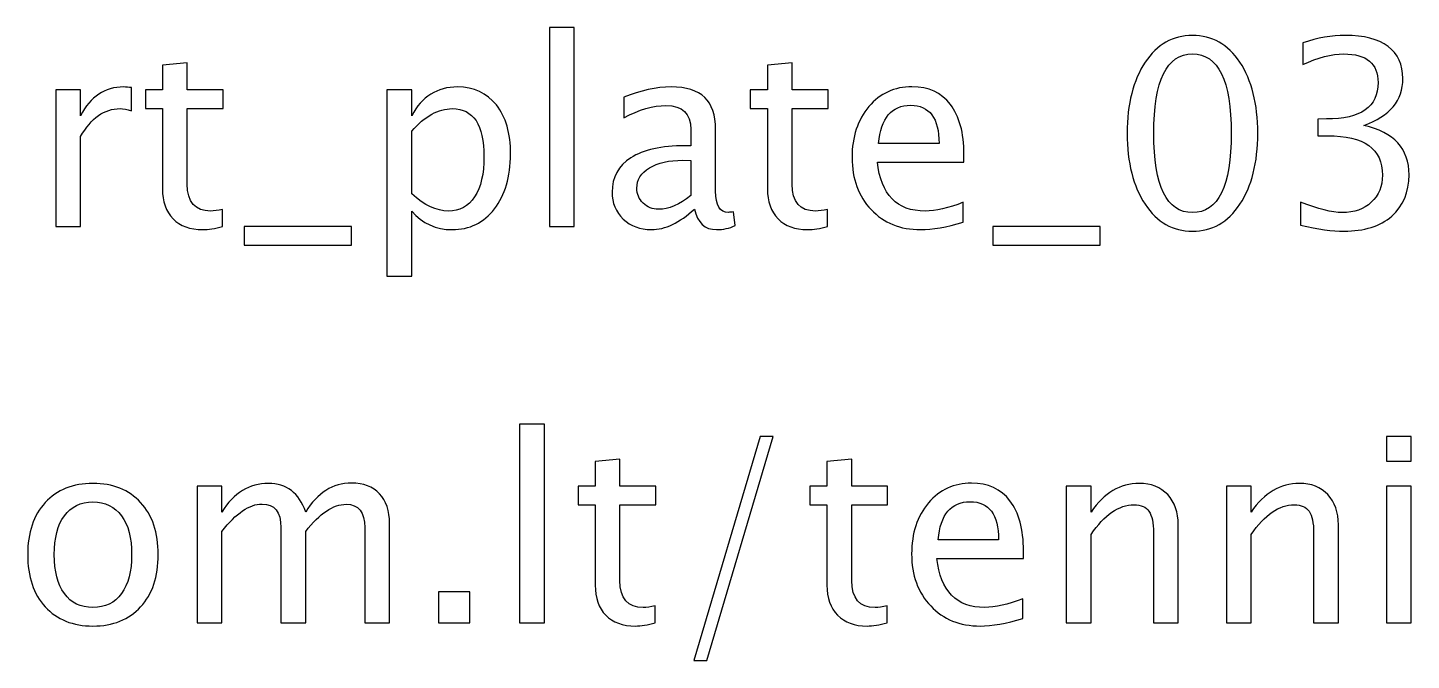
# Model space of a CAD drawing. Header units: centimetres. Extents: x -142 to 94, y -75 to 149.
# Drawn here: x -136.59 to -129.78, y 125.03 to 128.15 of the extents above; entities that cross this region are included whole.
import ezdxf

# ---------------------------------------------------------------- set-up
doc = ezdxf.new("R2010")
doc.units = ezdxf.units.CM
doc.header["$MEASUREMENT"] = 0
doc.layers.add('Layer 1', color=7, linetype='Continuous')

msp = doc.modelspace()

# ---------------------------------------------------------------- linework, layer by layer
at = {"layer": 'Layer 1'}
for points, knots in [([(-134.02028, 127.17044), (-134.02028, 127.17044), (-134.02028, 128.14961), (-134.02028, 128.14961), (-134.02028, 128.14961), (-134.02028, 128.14961), (-133.89836, 128.14961), (-133.89836, 128.14961), (-133.89836, 128.14961), (-133.89836, 128.14961), (-133.89836, 127.17044), (-133.89836, 127.17044), (-133.89836, 127.17044), (-133.89836, 127.17044), (-134.02028, 127.17044), (-134.02028, 127.17044)], [0, 0, 0, 0, 0.2, 0.2, 0.2, 0.2, 0.4, 0.4, 0.4, 0.4, 0.6, 0.6, 0.6, 0.6, 1, 1, 1, 1]), ([(-130.85502, 127.14758), (-130.95133, 127.14758), (-131.02901, 127.19182), (-131.08785, 127.28008), (-131.08785, 127.28008), (-131.14691, 127.36835), (-131.17633, 127.48477), (-131.17633, 127.62955), (-131.17633, 127.62955), (-131.17633, 127.77433), (-131.14691, 127.89074), (-131.08785, 127.97901), (-131.08785, 127.97901), (-131.02901, 128.06727), (-130.95133, 128.11151), (-130.85502, 128.11151), (-130.85502, 128.11151), (-130.75829, 128.11151), (-130.68061, 128.06748), (-130.62176, 127.97943), (-130.62176, 127.97943), (-130.56313, 127.89138), (-130.53371, 127.77475), (-130.53371, 127.62955), (-130.53371, 127.62955), (-130.53371, 127.48477), (-130.56313, 127.36835), (-130.62176, 127.28008), (-130.62176, 127.28008), (-130.68061, 127.19182), (-130.75829, 127.14758), (-130.85502, 127.14758)], [0, 0, 0, 0, 0.1111111, 0.1111111, 0.1111111, 0.1111111, 0.2222222, 0.2222222, 0.2222222, 0.2222222, 0.3333333, 0.3333333, 0.3333333, 0.3333333, 0.4444444, 0.4444444, 0.4444444, 0.4444444, 0.5555556, 0.5555556, 0.5555556, 0.5555556, 0.6666667, 0.6666667, 0.6666667, 0.6666667, 0.7777778, 0.7777778, 0.7777778, 0.7777778, 1, 1, 1, 1]), ([(-130.32374, 127.17679), (-130.32374, 127.17679), (-130.32374, 127.29109), (-130.32374, 127.29109), (-130.32374, 127.29109), (-130.23653, 127.25638), (-130.16816, 127.23902), (-130.118, 127.23902), (-130.118, 127.23902), (-130.05894, 127.23902), (-130.01132, 127.25595), (-129.9747, 127.29003), (-129.9747, 127.29003), (-129.93808, 127.32411), (-129.91988, 127.36856), (-129.91988, 127.42317), (-129.91988, 127.42317), (-129.91988, 127.55271), (-130.01005, 127.61748), (-130.19039, 127.61748), (-130.19039, 127.61748), (-130.19039, 127.61748), (-130.23865, 127.61748), (-130.23865, 127.61748), (-130.23865, 127.61748), (-130.23865, 127.61748), (-130.23865, 127.6994), (-130.23865, 127.6994), (-130.23865, 127.6994), (-130.23865, 127.6994), (-130.19589, 127.70003), (-130.19589, 127.70003), (-130.19589, 127.70003), (-130.02635, 127.70003), (-129.94147, 127.75972), (-129.94147, 127.87931), (-129.94147, 127.87931), (-129.94147, 127.97308), (-129.99777, 128.02007), (-130.11017, 128.02007), (-130.11017, 128.02007), (-130.17049, 128.02007), (-130.23738, 128.00271), (-130.31104, 127.968), (-130.31104, 127.968), (-130.31104, 127.968), (-130.31104, 128.07468), (-130.31104, 128.07468), (-130.31104, 128.07468), (-130.23886, 128.09923), (-130.16922, 128.11151), (-130.10234, 128.11151), (-130.10234, 128.11151), (-130.01132, 128.11151), (-129.94126, 128.09331), (-129.89257, 128.0569), (-129.89257, 128.0569), (-129.84389, 128.02071), (-129.81955, 127.968), (-129.81955, 127.899), (-129.81955, 127.899), (-129.81955, 127.79126), (-129.88326, 127.71442), (-130.0109, 127.6687), (-130.0109, 127.6687), (-129.86294, 127.6342), (-129.78907, 127.55313), (-129.78907, 127.42508), (-129.78907, 127.42508), (-129.78907, 127.33872), (-129.81764, 127.27077), (-129.87458, 127.22145), (-129.87458, 127.22145), (-129.93152, 127.17213), (-130.00984, 127.14758), (-130.10932, 127.14758), (-130.10932, 127.14758), (-130.16605, 127.14758), (-130.23738, 127.15732), (-130.32374, 127.17679)], [0, 0, 0, 0, 0.047619, 0.047619, 0.047619, 0.047619, 0.0952381, 0.0952381, 0.0952381, 0.0952381, 0.1428571, 0.1428571, 0.1428571, 0.1428571, 0.1904762, 0.1904762, 0.1904762, 0.1904762, 0.2380952, 0.2380952, 0.2380952, 0.2380952, 0.2857143, 0.2857143, 0.2857143, 0.2857143, 0.3333333, 0.3333333, 0.3333333, 0.3333333, 0.3809524, 0.3809524, 0.3809524, 0.3809524, 0.4285714, 0.4285714, 0.4285714, 0.4285714, 0.4761905, 0.4761905, 0.4761905, 0.4761905, 0.5238095, 0.5238095, 0.5238095, 0.5238095, 0.5714286, 0.5714286, 0.5714286, 0.5714286, 0.6190476, 0.6190476, 0.6190476, 0.6190476, 0.6666667, 0.6666667, 0.6666667, 0.6666667, 0.7142857, 0.7142857, 0.7142857, 0.7142857, 0.7619048, 0.7619048, 0.7619048, 0.7619048, 0.8095238, 0.8095238, 0.8095238, 0.8095238, 0.8571429, 0.8571429, 0.8571429, 0.8571429, 0.9047619, 0.9047619, 0.9047619, 0.9047619, 1, 1, 1, 1]), ([(-135.62852, 127.17065), (-135.6662, 127.16028), (-135.699, 127.1552), (-135.72673, 127.1552), (-135.72673, 127.1552), (-135.78896, 127.1552), (-135.83743, 127.17298), (-135.87215, 127.20854), (-135.87215, 127.20854), (-135.90707, 127.2441), (-135.92443, 127.29342), (-135.92443, 127.35671), (-135.92443, 127.35671), (-135.92443, 127.35671), (-135.92443, 127.7521), (-135.92443, 127.7521), (-135.92443, 127.7521), (-135.92443, 127.7521), (-136.00867, 127.7521), (-136.00867, 127.7521), (-136.00867, 127.7521), (-136.00867, 127.7521), (-136.00867, 127.84354), (-136.00867, 127.84354), (-136.00867, 127.84354), (-136.00867, 127.84354), (-135.92443, 127.84354), (-135.92443, 127.84354), (-135.92443, 127.84354), (-135.92443, 127.84354), (-135.92443, 127.96525), (-135.92443, 127.96525), (-135.92443, 127.96525), (-135.92443, 127.96525), (-135.80251, 127.97689), (-135.80251, 127.97689), (-135.80251, 127.97689), (-135.80251, 127.97689), (-135.80251, 127.84354), (-135.80251, 127.84354), (-135.80251, 127.84354), (-135.80251, 127.84354), (-135.62598, 127.84354), (-135.62598, 127.84354), (-135.62598, 127.84354), (-135.62598, 127.84354), (-135.62598, 127.7521), (-135.62598, 127.7521), (-135.62598, 127.7521), (-135.62598, 127.7521), (-135.80251, 127.7521), (-135.80251, 127.7521), (-135.80251, 127.7521), (-135.80251, 127.7521), (-135.80251, 127.37872), (-135.80251, 127.37872), (-135.80251, 127.37872), (-135.80251, 127.29067), (-135.7642, 127.24664), (-135.68779, 127.24664), (-135.68779, 127.24664), (-135.67149, 127.24664), (-135.6518, 127.24939), (-135.62852, 127.25468), (-135.62852, 127.25468), (-135.62852, 127.25468), (-135.62852, 127.17065), (-135.62852, 127.17065)], [0, 0, 0, 0, 0.0555556, 0.0555556, 0.0555556, 0.0555556, 0.1111111, 0.1111111, 0.1111111, 0.1111111, 0.1666667, 0.1666667, 0.1666667, 0.1666667, 0.2222222, 0.2222222, 0.2222222, 0.2222222, 0.2777778, 0.2777778, 0.2777778, 0.2777778, 0.3333333, 0.3333333, 0.3333333, 0.3333333, 0.3888889, 0.3888889, 0.3888889, 0.3888889, 0.4444444, 0.4444444, 0.4444444, 0.4444444, 0.5, 0.5, 0.5, 0.5, 0.5555556, 0.5555556, 0.5555556, 0.5555556, 0.6111111, 0.6111111, 0.6111111, 0.6111111, 0.6666667, 0.6666667, 0.6666667, 0.6666667, 0.7222222, 0.7222222, 0.7222222, 0.7222222, 0.7777778, 0.7777778, 0.7777778, 0.7777778, 0.8333333, 0.8333333, 0.8333333, 0.8333333, 0.8888889, 0.8888889, 0.8888889, 0.8888889, 1, 1, 1, 1]), ([(-132.65101, 127.17065), (-132.68869, 127.16028), (-132.72149, 127.1552), (-132.74922, 127.1552), (-132.74922, 127.1552), (-132.81145, 127.1552), (-132.85992, 127.17298), (-132.89464, 127.20854), (-132.89464, 127.20854), (-132.92956, 127.2441), (-132.94692, 127.29342), (-132.94692, 127.35671), (-132.94692, 127.35671), (-132.94692, 127.35671), (-132.94692, 127.7521), (-132.94692, 127.7521), (-132.94692, 127.7521), (-132.94692, 127.7521), (-133.03116, 127.7521), (-133.03116, 127.7521), (-133.03116, 127.7521), (-133.03116, 127.7521), (-133.03116, 127.84354), (-133.03116, 127.84354), (-133.03116, 127.84354), (-133.03116, 127.84354), (-132.94692, 127.84354), (-132.94692, 127.84354), (-132.94692, 127.84354), (-132.94692, 127.84354), (-132.94692, 127.96525), (-132.94692, 127.96525), (-132.94692, 127.96525), (-132.94692, 127.96525), (-132.825, 127.97689), (-132.825, 127.97689), (-132.825, 127.97689), (-132.825, 127.97689), (-132.825, 127.84354), (-132.825, 127.84354), (-132.825, 127.84354), (-132.825, 127.84354), (-132.64847, 127.84354), (-132.64847, 127.84354), (-132.64847, 127.84354), (-132.64847, 127.84354), (-132.64847, 127.7521), (-132.64847, 127.7521), (-132.64847, 127.7521), (-132.64847, 127.7521), (-132.825, 127.7521), (-132.825, 127.7521), (-132.825, 127.7521), (-132.825, 127.7521), (-132.825, 127.37872), (-132.825, 127.37872), (-132.825, 127.37872), (-132.825, 127.29067), (-132.78669, 127.24664), (-132.71028, 127.24664), (-132.71028, 127.24664), (-132.69398, 127.24664), (-132.67429, 127.24939), (-132.65101, 127.25468), (-132.65101, 127.25468), (-132.65101, 127.25468), (-132.65101, 127.17065), (-132.65101, 127.17065)], [0, 0, 0, 0, 0.0555556, 0.0555556, 0.0555556, 0.0555556, 0.1111111, 0.1111111, 0.1111111, 0.1111111, 0.1666667, 0.1666667, 0.1666667, 0.1666667, 0.2222222, 0.2222222, 0.2222222, 0.2222222, 0.2777778, 0.2777778, 0.2777778, 0.2777778, 0.3333333, 0.3333333, 0.3333333, 0.3333333, 0.3888889, 0.3888889, 0.3888889, 0.3888889, 0.4444444, 0.4444444, 0.4444444, 0.4444444, 0.5, 0.5, 0.5, 0.5, 0.5555556, 0.5555556, 0.5555556, 0.5555556, 0.6111111, 0.6111111, 0.6111111, 0.6111111, 0.6666667, 0.6666667, 0.6666667, 0.6666667, 0.7222222, 0.7222222, 0.7222222, 0.7222222, 0.7777778, 0.7777778, 0.7777778, 0.7777778, 0.8333333, 0.8333333, 0.8333333, 0.8333333, 0.8888889, 0.8888889, 0.8888889, 0.8888889, 1, 1, 1, 1]), ([(-130.85523, 127.23902), (-130.72802, 127.23902), (-130.66452, 127.3692), (-130.66452, 127.62955), (-130.66452, 127.62955), (-130.66452, 127.8899), (-130.72802, 128.02007), (-130.85523, 128.02007), (-130.85523, 128.02007), (-130.98202, 128.02007), (-131.04552, 127.8899), (-131.04552, 127.62955), (-131.04552, 127.62955), (-131.04552, 127.3692), (-130.98202, 127.23902), (-130.85523, 127.23902)], [0, 0, 0, 0, 0.2, 0.2, 0.2, 0.2, 0.4, 0.4, 0.4, 0.4, 0.6, 0.6, 0.6, 0.6, 1, 1, 1, 1]), ([(-136.44915, 127.17044), (-136.44915, 127.17044), (-136.44915, 127.84354), (-136.44915, 127.84354), (-136.44915, 127.84354), (-136.44915, 127.84354), (-136.32723, 127.84354), (-136.32723, 127.84354), (-136.32723, 127.84354), (-136.32723, 127.84354), (-136.32723, 127.71633), (-136.32723, 127.71633), (-136.32723, 127.71633), (-136.27876, 127.81052), (-136.20848, 127.85751), (-136.1162, 127.85751), (-136.1162, 127.85751), (-136.10371, 127.85751), (-136.09059, 127.85645), (-136.07704, 127.85434), (-136.07704, 127.85434), (-136.07704, 127.85434), (-136.07704, 127.74025), (-136.07704, 127.74025), (-136.07704, 127.74025), (-136.09821, 127.74723), (-136.11683, 127.75083), (-136.13292, 127.75083), (-136.13292, 127.75083), (-136.21039, 127.75083), (-136.27516, 127.70511), (-136.32723, 127.61346), (-136.32723, 127.61346), (-136.32723, 127.61346), (-136.32723, 127.17044), (-136.32723, 127.17044), (-136.32723, 127.17044), (-136.32723, 127.17044), (-136.44915, 127.17044), (-136.44915, 127.17044)], [0, 0, 0, 0, 0.0909091, 0.0909091, 0.0909091, 0.0909091, 0.1818182, 0.1818182, 0.1818182, 0.1818182, 0.2727273, 0.2727273, 0.2727273, 0.2727273, 0.3636364, 0.3636364, 0.3636364, 0.3636364, 0.4545455, 0.4545455, 0.4545455, 0.4545455, 0.5454545, 0.5454545, 0.5454545, 0.5454545, 0.6363636, 0.6363636, 0.6363636, 0.6363636, 0.7272727, 0.7272727, 0.7272727, 0.7272727, 0.8181818, 0.8181818, 0.8181818, 0.8181818, 1, 1, 1, 1]), ([(-134.81953, 126.92533), (-134.81953, 126.92533), (-134.81953, 127.84354), (-134.81953, 127.84354), (-134.81953, 127.84354), (-134.81953, 127.84354), (-134.69761, 127.84354), (-134.69761, 127.84354), (-134.69761, 127.84354), (-134.69761, 127.84354), (-134.69761, 127.71633), (-134.69761, 127.71633), (-134.69761, 127.71633), (-134.64766, 127.81052), (-134.57251, 127.85751), (-134.4724, 127.85751), (-134.4724, 127.85751), (-134.39133, 127.85751), (-134.32762, 127.82809), (-134.28105, 127.76903), (-134.28105, 127.76903), (-134.23448, 127.70998), (-134.2112, 127.62933), (-134.2112, 127.5271), (-134.2112, 127.5271), (-134.2112, 127.41576), (-134.23766, 127.3258), (-134.29036, 127.25765), (-134.29036, 127.25765), (-134.34307, 127.18928), (-134.41249, 127.1552), (-134.49843, 127.1552), (-134.49843, 127.1552), (-134.57823, 127.1552), (-134.64469, 127.18568), (-134.69761, 127.24685), (-134.69761, 127.24685), (-134.69761, 127.24685), (-134.69761, 126.92533), (-134.69761, 126.92533), (-134.69761, 126.92533), (-134.69761, 126.92533), (-134.81953, 126.92533), (-134.81953, 126.92533)], [0, 0, 0, 0, 0.0833333, 0.0833333, 0.0833333, 0.0833333, 0.1666667, 0.1666667, 0.1666667, 0.1666667, 0.25, 0.25, 0.25, 0.25, 0.3333333, 0.3333333, 0.3333333, 0.3333333, 0.4166667, 0.4166667, 0.4166667, 0.4166667, 0.5, 0.5, 0.5, 0.5, 0.5833333, 0.5833333, 0.5833333, 0.5833333, 0.6666667, 0.6666667, 0.6666667, 0.6666667, 0.75, 0.75, 0.75, 0.75, 0.8333333, 0.8333333, 0.8333333, 0.8333333, 1, 1, 1, 1]), ([(-133.30633, 127.25617), (-133.37956, 127.18886), (-133.45005, 127.1552), (-133.51778, 127.1552), (-133.51778, 127.1552), (-133.57345, 127.1552), (-133.61981, 127.17256), (-133.65642, 127.20748), (-133.65642, 127.20748), (-133.69325, 127.24241), (-133.71167, 127.28643), (-133.71167, 127.33956), (-133.71167, 127.33956), (-133.71167, 127.41301), (-133.68077, 127.46953), (-133.61896, 127.5089), (-133.61896, 127.5089), (-133.55715, 127.54827), (-133.46846, 127.56795), (-133.35289, 127.56795), (-133.35289, 127.56795), (-133.35289, 127.56795), (-133.32432, 127.56795), (-133.32432, 127.56795), (-133.32432, 127.56795), (-133.32432, 127.56795), (-133.32432, 127.64902), (-133.32432, 127.64902), (-133.32432, 127.64902), (-133.32432, 127.72712), (-133.36496, 127.76607), (-133.44645, 127.76607), (-133.44645, 127.76607), (-133.50953, 127.76607), (-133.57853, 127.74617), (-133.65325, 127.70638), (-133.65325, 127.70638), (-133.65325, 127.70638), (-133.65325, 127.80671), (-133.65325, 127.80671), (-133.65325, 127.80671), (-133.57112, 127.84058), (-133.49365, 127.85751), (-133.42105, 127.85751), (-133.42105, 127.85751), (-133.34633, 127.85751), (-133.29109, 127.84058), (-133.25574, 127.8065), (-133.25574, 127.8065), (-133.22018, 127.77242), (-133.2024, 127.71993), (-133.2024, 127.64902), (-133.2024, 127.64902), (-133.2024, 127.64902), (-133.2024, 127.34485), (-133.2024, 127.34485), (-133.2024, 127.34485), (-133.2024, 127.27522), (-133.18102, 127.24029), (-133.13805, 127.24029), (-133.13805, 127.24029), (-133.13276, 127.24029), (-133.12493, 127.24114), (-133.11456, 127.24283), (-133.11456, 127.24283), (-133.11456, 127.24283), (-133.10588, 127.1751), (-133.10588, 127.1751), (-133.10588, 127.1751), (-133.13361, 127.16176), (-133.16409, 127.1552), (-133.19753, 127.1552), (-133.19753, 127.1552), (-133.25447, 127.1552), (-133.29066, 127.18886), (-133.30633, 127.25617)], [0, 0, 0, 0, 0.05, 0.05, 0.05, 0.05, 0.1, 0.1, 0.1, 0.1, 0.15, 0.15, 0.15, 0.15, 0.2, 0.2, 0.2, 0.2, 0.25, 0.25, 0.25, 0.25, 0.3, 0.3, 0.3, 0.3, 0.35, 0.35, 0.35, 0.35, 0.4, 0.4, 0.4, 0.4, 0.45, 0.45, 0.45, 0.45, 0.5, 0.5, 0.5, 0.5, 0.55, 0.55, 0.55, 0.55, 0.6, 0.6, 0.6, 0.6, 0.65, 0.65, 0.65, 0.65, 0.7, 0.7, 0.7, 0.7, 0.75, 0.75, 0.75, 0.75, 0.8, 0.8, 0.8, 0.8, 0.85, 0.85, 0.85, 0.85, 0.9, 0.9, 0.9, 0.9, 1, 1, 1, 1]), ([(-131.98299, 127.19203), (-132.0649, 127.16748), (-132.13497, 127.1552), (-132.19339, 127.1552), (-132.19339, 127.1552), (-132.29308, 127.1552), (-132.37415, 127.18822), (-132.43659, 127.25405), (-132.43659, 127.25405), (-132.49903, 127.31988), (-132.53036, 127.40518), (-132.53036, 127.51017), (-132.53036, 127.51017), (-132.53036, 127.61198), (-132.50284, 127.69559), (-132.4476, 127.76099), (-132.4476, 127.76099), (-132.39235, 127.82618), (-132.32166, 127.85878), (-132.23551, 127.85878), (-132.23551, 127.85878), (-132.15402, 127.85878), (-132.09094, 127.82978), (-132.04649, 127.77179), (-132.04649, 127.77179), (-132.00204, 127.71379), (-131.97981, 127.63166), (-131.97981, 127.52519), (-131.97981, 127.52519), (-131.97981, 127.52519), (-131.98045, 127.48794), (-131.98045, 127.48794), (-131.98045, 127.48794), (-131.98045, 127.48794), (-132.4059, 127.48794), (-132.4059, 127.48794), (-132.4059, 127.48794), (-132.38812, 127.32707), (-132.30959, 127.24664), (-132.17053, 127.24664), (-132.17053, 127.24664), (-132.11951, 127.24664), (-132.05707, 127.26103), (-131.98299, 127.28982), (-131.98299, 127.28982), (-131.98299, 127.28982), (-131.98299, 127.19203), (-131.98299, 127.19203)], [0, 0, 0, 0, 0.0769231, 0.0769231, 0.0769231, 0.0769231, 0.1538462, 0.1538462, 0.1538462, 0.1538462, 0.2307692, 0.2307692, 0.2307692, 0.2307692, 0.3076923, 0.3076923, 0.3076923, 0.3076923, 0.3846154, 0.3846154, 0.3846154, 0.3846154, 0.4615385, 0.4615385, 0.4615385, 0.4615385, 0.5384615, 0.5384615, 0.5384615, 0.5384615, 0.6153846, 0.6153846, 0.6153846, 0.6153846, 0.6923077, 0.6923077, 0.6923077, 0.6923077, 0.7692308, 0.7692308, 0.7692308, 0.7692308, 0.8461538, 0.8461538, 0.8461538, 0.8461538, 1, 1, 1, 1]), ([(-132.39955, 127.57938), (-132.39955, 127.57938), (-132.10237, 127.57938), (-132.10237, 127.57938), (-132.10237, 127.57938), (-132.10237, 127.70469), (-132.14915, 127.76734), (-132.24249, 127.76734), (-132.24249, 127.76734), (-132.33647, 127.76734), (-132.38875, 127.70469), (-132.39955, 127.57938)], [0, 0, 0, 0, 0.25, 0.25, 0.25, 0.25, 0.5, 0.5, 0.5, 0.5, 1, 1, 1, 1]), ([(-134.69761, 127.33088), (-134.63474, 127.27479), (-134.57484, 127.24664), (-134.5179, 127.24664), (-134.5179, 127.24664), (-134.46181, 127.24664), (-134.41842, 127.27014), (-134.38794, 127.31691), (-134.38794, 127.31691), (-134.35725, 127.36369), (-134.34201, 127.42952), (-134.34201, 127.51461), (-134.34201, 127.51461), (-134.34201, 127.67209), (-134.39408, 127.75083), (-134.49822, 127.75083), (-134.49822, 127.75083), (-134.56638, 127.75083), (-134.63284, 127.714), (-134.69761, 127.64013), (-134.69761, 127.64013), (-134.69761, 127.64013), (-134.69761, 127.33088), (-134.69761, 127.33088)], [0, 0, 0, 0, 0.1428571, 0.1428571, 0.1428571, 0.1428571, 0.2857143, 0.2857143, 0.2857143, 0.2857143, 0.4285714, 0.4285714, 0.4285714, 0.4285714, 0.5714286, 0.5714286, 0.5714286, 0.5714286, 0.7142857, 0.7142857, 0.7142857, 0.7142857, 1, 1, 1, 1]), ([(-133.32432, 127.32263), (-133.32432, 127.32263), (-133.32432, 127.49556), (-133.32432, 127.49556), (-133.32432, 127.49556), (-133.32432, 127.49556), (-133.36348, 127.49683), (-133.36348, 127.49683), (-133.36348, 127.49683), (-133.43121, 127.49683), (-133.48582, 127.48434), (-133.52752, 127.45937), (-133.52752, 127.45937), (-133.56901, 127.43418), (-133.58975, 127.40095), (-133.58975, 127.35946), (-133.58975, 127.35946), (-133.58975, 127.33046), (-133.57938, 127.30591), (-133.55885, 127.2858), (-133.55885, 127.2858), (-133.5381, 127.26569), (-133.51291, 127.25553), (-133.48307, 127.25553), (-133.48307, 127.25553), (-133.43227, 127.25553), (-133.37935, 127.27797), (-133.32432, 127.32263)], [0, 0, 0, 0, 0.125, 0.125, 0.125, 0.125, 0.25, 0.25, 0.25, 0.25, 0.375, 0.375, 0.375, 0.375, 0.5, 0.5, 0.5, 0.5, 0.625, 0.625, 0.625, 0.625, 0.75, 0.75, 0.75, 0.75, 1, 1, 1, 1]), ([(-135.52311, 127.079), (-135.52311, 127.079), (-135.52311, 127.17044), (-135.52311, 127.17044), (-135.52311, 127.17044), (-135.52311, 127.17044), (-134.99479, 127.17044), (-134.99479, 127.17044), (-134.99479, 127.17044), (-134.99479, 127.17044), (-134.99479, 127.079), (-134.99479, 127.079), (-134.99479, 127.079), (-134.99479, 127.079), (-135.52311, 127.079), (-135.52311, 127.079)], [0, 0, 0, 0, 0.2, 0.2, 0.2, 0.2, 0.4, 0.4, 0.4, 0.4, 0.6, 0.6, 0.6, 0.6, 1, 1, 1, 1]), ([(-131.838, 127.079), (-131.838, 127.079), (-131.838, 127.17044), (-131.838, 127.17044), (-131.838, 127.17044), (-131.838, 127.17044), (-131.30968, 127.17044), (-131.30968, 127.17044), (-131.30968, 127.17044), (-131.30968, 127.17044), (-131.30968, 127.079), (-131.30968, 127.079), (-131.30968, 127.079), (-131.30968, 127.079), (-131.838, 127.079), (-131.838, 127.079)], [0, 0, 0, 0, 0.2, 0.2, 0.2, 0.2, 0.4, 0.4, 0.4, 0.4, 0.6, 0.6, 0.6, 0.6, 1, 1, 1, 1]), ([(-134.16677, 125.21887), (-134.16677, 125.21887), (-134.16677, 126.19804), (-134.16677, 126.19804), (-134.16677, 126.19804), (-134.16677, 126.19804), (-134.04485, 126.19804), (-134.04485, 126.19804), (-134.04485, 126.19804), (-134.04485, 126.19804), (-134.04485, 125.21887), (-134.04485, 125.21887), (-134.04485, 125.21887), (-134.04485, 125.21887), (-134.16677, 125.21887), (-134.16677, 125.21887)], [0, 0, 0, 0, 0.2, 0.2, 0.2, 0.2, 0.4, 0.4, 0.4, 0.4, 0.6, 0.6, 0.6, 0.6, 1, 1, 1, 1]), ([(-133.30952, 125.03472), (-133.30952, 125.03472), (-132.98292, 126.13708), (-132.98292, 126.13708), (-132.98292, 126.13708), (-132.98292, 126.13708), (-132.91836, 126.13708), (-132.91836, 126.13708), (-132.91836, 126.13708), (-132.91836, 126.13708), (-133.24496, 125.03472), (-133.24496, 125.03472), (-133.24496, 125.03472), (-133.24496, 125.03472), (-133.30952, 125.03472), (-133.30952, 125.03472)], [0, 0, 0, 0, 0.2, 0.2, 0.2, 0.2, 0.4, 0.4, 0.4, 0.4, 0.6, 0.6, 0.6, 0.6, 1, 1, 1, 1]), ([(-129.89978, 126.01516), (-129.89978, 126.01516), (-129.89978, 126.13708), (-129.89978, 126.13708), (-129.89978, 126.13708), (-129.89978, 126.13708), (-129.77786, 126.13708), (-129.77786, 126.13708), (-129.77786, 126.13708), (-129.77786, 126.13708), (-129.77786, 126.01516), (-129.77786, 126.01516), (-129.77786, 126.01516), (-129.77786, 126.01516), (-129.89978, 126.01516), (-129.89978, 126.01516)], [0, 0, 0, 0, 0.2, 0.2, 0.2, 0.2, 0.4, 0.4, 0.4, 0.4, 0.6, 0.6, 0.6, 0.6, 1, 1, 1, 1]), ([(-133.49875, 125.21908), (-133.53643, 125.20871), (-133.56923, 125.20363), (-133.59696, 125.20363), (-133.59696, 125.20363), (-133.65919, 125.20363), (-133.70766, 125.22141), (-133.74238, 125.25697), (-133.74238, 125.25697), (-133.7773, 125.29253), (-133.79466, 125.34185), (-133.79466, 125.40514), (-133.79466, 125.40514), (-133.79466, 125.40514), (-133.79466, 125.80053), (-133.79466, 125.80053), (-133.79466, 125.80053), (-133.79466, 125.80053), (-133.8789, 125.80053), (-133.8789, 125.80053), (-133.8789, 125.80053), (-133.8789, 125.80053), (-133.8789, 125.89197), (-133.8789, 125.89197), (-133.8789, 125.89197), (-133.8789, 125.89197), (-133.79466, 125.89197), (-133.79466, 125.89197), (-133.79466, 125.89197), (-133.79466, 125.89197), (-133.79466, 126.01368), (-133.79466, 126.01368), (-133.79466, 126.01368), (-133.79466, 126.01368), (-133.67274, 126.02532), (-133.67274, 126.02532), (-133.67274, 126.02532), (-133.67274, 126.02532), (-133.67274, 125.89197), (-133.67274, 125.89197), (-133.67274, 125.89197), (-133.67274, 125.89197), (-133.49621, 125.89197), (-133.49621, 125.89197), (-133.49621, 125.89197), (-133.49621, 125.89197), (-133.49621, 125.80053), (-133.49621, 125.80053), (-133.49621, 125.80053), (-133.49621, 125.80053), (-133.67274, 125.80053), (-133.67274, 125.80053), (-133.67274, 125.80053), (-133.67274, 125.80053), (-133.67274, 125.42715), (-133.67274, 125.42715), (-133.67274, 125.42715), (-133.67274, 125.3391), (-133.63443, 125.29507), (-133.55802, 125.29507), (-133.55802, 125.29507), (-133.54172, 125.29507), (-133.52203, 125.29782), (-133.49875, 125.30311), (-133.49875, 125.30311), (-133.49875, 125.30311), (-133.49875, 125.21908), (-133.49875, 125.21908)], [0, 0, 0, 0, 0.0555556, 0.0555556, 0.0555556, 0.0555556, 0.1111111, 0.1111111, 0.1111111, 0.1111111, 0.1666667, 0.1666667, 0.1666667, 0.1666667, 0.2222222, 0.2222222, 0.2222222, 0.2222222, 0.2777778, 0.2777778, 0.2777778, 0.2777778, 0.3333333, 0.3333333, 0.3333333, 0.3333333, 0.3888889, 0.3888889, 0.3888889, 0.3888889, 0.4444444, 0.4444444, 0.4444444, 0.4444444, 0.5, 0.5, 0.5, 0.5, 0.5555556, 0.5555556, 0.5555556, 0.5555556, 0.6111111, 0.6111111, 0.6111111, 0.6111111, 0.6666667, 0.6666667, 0.6666667, 0.6666667, 0.7222222, 0.7222222, 0.7222222, 0.7222222, 0.7777778, 0.7777778, 0.7777778, 0.7777778, 0.8333333, 0.8333333, 0.8333333, 0.8333333, 0.8888889, 0.8888889, 0.8888889, 0.8888889, 1, 1, 1, 1]), ([(-132.35787, 125.21908), (-132.39555, 125.20871), (-132.42835, 125.20363), (-132.45608, 125.20363), (-132.45608, 125.20363), (-132.51831, 125.20363), (-132.56678, 125.22141), (-132.6015, 125.25697), (-132.6015, 125.25697), (-132.63642, 125.29253), (-132.65378, 125.34185), (-132.65378, 125.40514), (-132.65378, 125.40514), (-132.65378, 125.40514), (-132.65378, 125.80053), (-132.65378, 125.80053), (-132.65378, 125.80053), (-132.65378, 125.80053), (-132.73802, 125.80053), (-132.73802, 125.80053), (-132.73802, 125.80053), (-132.73802, 125.80053), (-132.73802, 125.89197), (-132.73802, 125.89197), (-132.73802, 125.89197), (-132.73802, 125.89197), (-132.65378, 125.89197), (-132.65378, 125.89197), (-132.65378, 125.89197), (-132.65378, 125.89197), (-132.65378, 126.01368), (-132.65378, 126.01368), (-132.65378, 126.01368), (-132.65378, 126.01368), (-132.53186, 126.02532), (-132.53186, 126.02532), (-132.53186, 126.02532), (-132.53186, 126.02532), (-132.53186, 125.89197), (-132.53186, 125.89197), (-132.53186, 125.89197), (-132.53186, 125.89197), (-132.35533, 125.89197), (-132.35533, 125.89197), (-132.35533, 125.89197), (-132.35533, 125.89197), (-132.35533, 125.80053), (-132.35533, 125.80053), (-132.35533, 125.80053), (-132.35533, 125.80053), (-132.53186, 125.80053), (-132.53186, 125.80053), (-132.53186, 125.80053), (-132.53186, 125.80053), (-132.53186, 125.42715), (-132.53186, 125.42715), (-132.53186, 125.42715), (-132.53186, 125.3391), (-132.49355, 125.29507), (-132.41714, 125.29507), (-132.41714, 125.29507), (-132.40084, 125.29507), (-132.38115, 125.29782), (-132.35787, 125.30311), (-132.35787, 125.30311), (-132.35787, 125.30311), (-132.35787, 125.21908), (-132.35787, 125.21908)], [0, 0, 0, 0, 0.0555556, 0.0555556, 0.0555556, 0.0555556, 0.1111111, 0.1111111, 0.1111111, 0.1111111, 0.1666667, 0.1666667, 0.1666667, 0.1666667, 0.2222222, 0.2222222, 0.2222222, 0.2222222, 0.2777778, 0.2777778, 0.2777778, 0.2777778, 0.3333333, 0.3333333, 0.3333333, 0.3333333, 0.3888889, 0.3888889, 0.3888889, 0.3888889, 0.4444444, 0.4444444, 0.4444444, 0.4444444, 0.5, 0.5, 0.5, 0.5, 0.5555556, 0.5555556, 0.5555556, 0.5555556, 0.6111111, 0.6111111, 0.6111111, 0.6111111, 0.6666667, 0.6666667, 0.6666667, 0.6666667, 0.7222222, 0.7222222, 0.7222222, 0.7222222, 0.7777778, 0.7777778, 0.7777778, 0.7777778, 0.8333333, 0.8333333, 0.8333333, 0.8333333, 0.8888889, 0.8888889, 0.8888889, 0.8888889, 1, 1, 1, 1]), ([(-136.2665, 125.20363), (-136.36535, 125.20363), (-136.44366, 125.23517), (-136.50124, 125.29825), (-136.50124, 125.29825), (-136.55902, 125.36132), (-136.58781, 125.44705), (-136.58781, 125.55521), (-136.58781, 125.55521), (-136.58781, 125.66316), (-136.55902, 125.74867), (-136.50124, 125.81154), (-136.50124, 125.81154), (-136.44366, 125.8744), (-136.36535, 125.90594), (-136.2665, 125.90594), (-136.2665, 125.90594), (-136.16765, 125.90594), (-136.08933, 125.8744), (-136.03176, 125.81154), (-136.03176, 125.81154), (-135.97398, 125.74867), (-135.94519, 125.66316), (-135.94519, 125.55521), (-135.94519, 125.55521), (-135.94519, 125.44705), (-135.97398, 125.36132), (-136.03176, 125.29825), (-136.03176, 125.29825), (-136.08933, 125.23517), (-136.16765, 125.20363), (-136.2665, 125.20363)], [0, 0, 0, 0, 0.1111111, 0.1111111, 0.1111111, 0.1111111, 0.2222222, 0.2222222, 0.2222222, 0.2222222, 0.3333333, 0.3333333, 0.3333333, 0.3333333, 0.4444444, 0.4444444, 0.4444444, 0.4444444, 0.5555556, 0.5555556, 0.5555556, 0.5555556, 0.6666667, 0.6666667, 0.6666667, 0.6666667, 0.7777778, 0.7777778, 0.7777778, 0.7777778, 1, 1, 1, 1]), ([(-135.75427, 125.21887), (-135.75427, 125.21887), (-135.75427, 125.89197), (-135.75427, 125.89197), (-135.75427, 125.89197), (-135.75427, 125.89197), (-135.63235, 125.89197), (-135.63235, 125.89197), (-135.63235, 125.89197), (-135.63235, 125.89197), (-135.63235, 125.76476), (-135.63235, 125.76476), (-135.63235, 125.76476), (-135.57287, 125.85895), (-135.49667, 125.90594), (-135.40333, 125.90594), (-135.40333, 125.90594), (-135.31337, 125.90594), (-135.2522, 125.85895), (-135.2196, 125.76476), (-135.2196, 125.76476), (-135.16181, 125.8598), (-135.08646, 125.90721), (-134.99396, 125.90721), (-134.99396, 125.90721), (-134.93491, 125.90721), (-134.88898, 125.88985), (-134.85617, 125.85493), (-134.85617, 125.85493), (-134.82336, 125.82), (-134.80685, 125.77111), (-134.80685, 125.70824), (-134.80685, 125.70824), (-134.80685, 125.70824), (-134.80685, 125.21887), (-134.80685, 125.21887), (-134.80685, 125.21887), (-134.80685, 125.21887), (-134.92877, 125.21887), (-134.92877, 125.21887), (-134.92877, 125.21887), (-134.92877, 125.21887), (-134.92877, 125.68814), (-134.92877, 125.68814), (-134.92877, 125.68814), (-134.92877, 125.76476), (-134.95925, 125.80307), (-135.02021, 125.80307), (-135.02021, 125.80307), (-135.0835, 125.80307), (-135.14996, 125.75841), (-135.2196, 125.66887), (-135.2196, 125.66887), (-135.2196, 125.66887), (-135.2196, 125.21887), (-135.2196, 125.21887), (-135.2196, 125.21887), (-135.2196, 125.21887), (-135.34152, 125.21887), (-135.34152, 125.21887), (-135.34152, 125.21887), (-135.34152, 125.21887), (-135.34152, 125.68856), (-135.34152, 125.68856), (-135.34152, 125.68856), (-135.34152, 125.76582), (-135.37242, 125.80434), (-135.43444, 125.80434), (-135.43444, 125.80434), (-135.49604, 125.80434), (-135.56208, 125.75947), (-135.63235, 125.66951), (-135.63235, 125.66951), (-135.63235, 125.66951), (-135.63235, 125.21887), (-135.63235, 125.21887), (-135.63235, 125.21887), (-135.63235, 125.21887), (-135.75427, 125.21887), (-135.75427, 125.21887)], [0, 0, 0, 0, 0.047619, 0.047619, 0.047619, 0.047619, 0.0952381, 0.0952381, 0.0952381, 0.0952381, 0.1428571, 0.1428571, 0.1428571, 0.1428571, 0.1904762, 0.1904762, 0.1904762, 0.1904762, 0.2380952, 0.2380952, 0.2380952, 0.2380952, 0.2857143, 0.2857143, 0.2857143, 0.2857143, 0.3333333, 0.3333333, 0.3333333, 0.3333333, 0.3809524, 0.3809524, 0.3809524, 0.3809524, 0.4285714, 0.4285714, 0.4285714, 0.4285714, 0.4761905, 0.4761905, 0.4761905, 0.4761905, 0.5238095, 0.5238095, 0.5238095, 0.5238095, 0.5714286, 0.5714286, 0.5714286, 0.5714286, 0.6190476, 0.6190476, 0.6190476, 0.6190476, 0.6666667, 0.6666667, 0.6666667, 0.6666667, 0.7142857, 0.7142857, 0.7142857, 0.7142857, 0.7619048, 0.7619048, 0.7619048, 0.7619048, 0.8095238, 0.8095238, 0.8095238, 0.8095238, 0.8571429, 0.8571429, 0.8571429, 0.8571429, 0.9047619, 0.9047619, 0.9047619, 0.9047619, 1, 1, 1, 1]), ([(-131.68985, 125.24046), (-131.77176, 125.21591), (-131.84183, 125.20363), (-131.90025, 125.20363), (-131.90025, 125.20363), (-131.99994, 125.20363), (-132.08101, 125.23665), (-132.14345, 125.30248), (-132.14345, 125.30248), (-132.20589, 125.36831), (-132.23722, 125.45361), (-132.23722, 125.5586), (-132.23722, 125.5586), (-132.23722, 125.66041), (-132.2097, 125.74402), (-132.15446, 125.80942), (-132.15446, 125.80942), (-132.09921, 125.87461), (-132.02852, 125.90721), (-131.94237, 125.90721), (-131.94237, 125.90721), (-131.86088, 125.90721), (-131.7978, 125.87821), (-131.75335, 125.82022), (-131.75335, 125.82022), (-131.7089, 125.76222), (-131.68667, 125.68009), (-131.68667, 125.57362), (-131.68667, 125.57362), (-131.68667, 125.57362), (-131.68731, 125.53637), (-131.68731, 125.53637), (-131.68731, 125.53637), (-131.68731, 125.53637), (-132.11276, 125.53637), (-132.11276, 125.53637), (-132.11276, 125.53637), (-132.09498, 125.3755), (-132.01645, 125.29507), (-131.87739, 125.29507), (-131.87739, 125.29507), (-131.82637, 125.29507), (-131.76393, 125.30946), (-131.68985, 125.33825), (-131.68985, 125.33825), (-131.68985, 125.33825), (-131.68985, 125.24046), (-131.68985, 125.24046)], [0, 0, 0, 0, 0.0769231, 0.0769231, 0.0769231, 0.0769231, 0.1538462, 0.1538462, 0.1538462, 0.1538462, 0.2307692, 0.2307692, 0.2307692, 0.2307692, 0.3076923, 0.3076923, 0.3076923, 0.3076923, 0.3846154, 0.3846154, 0.3846154, 0.3846154, 0.4615385, 0.4615385, 0.4615385, 0.4615385, 0.5384615, 0.5384615, 0.5384615, 0.5384615, 0.6153846, 0.6153846, 0.6153846, 0.6153846, 0.6923077, 0.6923077, 0.6923077, 0.6923077, 0.7692308, 0.7692308, 0.7692308, 0.7692308, 0.8461538, 0.8461538, 0.8461538, 0.8461538, 1, 1, 1, 1]), ([(-131.47628, 125.21887), (-131.47628, 125.21887), (-131.47628, 125.89197), (-131.47628, 125.89197), (-131.47628, 125.89197), (-131.47628, 125.89197), (-131.35436, 125.89197), (-131.35436, 125.89197), (-131.35436, 125.89197), (-131.35436, 125.89197), (-131.35436, 125.76476), (-131.35436, 125.76476), (-131.35436, 125.76476), (-131.2898, 125.85895), (-131.21064, 125.90594), (-131.11708, 125.90594), (-131.11708, 125.90594), (-131.05824, 125.90594), (-131.01146, 125.88753), (-130.97696, 125.85048), (-130.97696, 125.85048), (-130.94246, 125.81365), (-130.9251, 125.76391), (-130.9251, 125.70168), (-130.9251, 125.70168), (-130.9251, 125.70168), (-130.9251, 125.21887), (-130.9251, 125.21887), (-130.9251, 125.21887), (-130.9251, 125.21887), (-131.04702, 125.21887), (-131.04702, 125.21887), (-131.04702, 125.21887), (-131.04702, 125.21887), (-131.04702, 125.66189), (-131.04702, 125.66189), (-131.04702, 125.66189), (-131.04702, 125.71184), (-131.05443, 125.7474), (-131.06903, 125.76857), (-131.06903, 125.76857), (-131.08385, 125.78995), (-131.10819, 125.80053), (-131.14227, 125.80053), (-131.14227, 125.80053), (-131.2172, 125.80053), (-131.2879, 125.75164), (-131.35436, 125.65385), (-131.35436, 125.65385), (-131.35436, 125.65385), (-131.35436, 125.21887), (-131.35436, 125.21887), (-131.35436, 125.21887), (-131.35436, 125.21887), (-131.47628, 125.21887), (-131.47628, 125.21887)], [0, 0, 0, 0, 0.0666667, 0.0666667, 0.0666667, 0.0666667, 0.1333333, 0.1333333, 0.1333333, 0.1333333, 0.2, 0.2, 0.2, 0.2, 0.2666667, 0.2666667, 0.2666667, 0.2666667, 0.3333333, 0.3333333, 0.3333333, 0.3333333, 0.4, 0.4, 0.4, 0.4, 0.4666667, 0.4666667, 0.4666667, 0.4666667, 0.5333333, 0.5333333, 0.5333333, 0.5333333, 0.6, 0.6, 0.6, 0.6, 0.6666667, 0.6666667, 0.6666667, 0.6666667, 0.7333333, 0.7333333, 0.7333333, 0.7333333, 0.8, 0.8, 0.8, 0.8, 0.8666667, 0.8666667, 0.8666667, 0.8666667, 1, 1, 1, 1]), ([(-130.68803, 125.21887), (-130.68803, 125.21887), (-130.68803, 125.89197), (-130.68803, 125.89197), (-130.68803, 125.89197), (-130.68803, 125.89197), (-130.56611, 125.89197), (-130.56611, 125.89197), (-130.56611, 125.89197), (-130.56611, 125.89197), (-130.56611, 125.76476), (-130.56611, 125.76476), (-130.56611, 125.76476), (-130.50155, 125.85895), (-130.42239, 125.90594), (-130.32883, 125.90594), (-130.32883, 125.90594), (-130.26999, 125.90594), (-130.22321, 125.88753), (-130.18871, 125.85048), (-130.18871, 125.85048), (-130.15421, 125.81365), (-130.13685, 125.76391), (-130.13685, 125.70168), (-130.13685, 125.70168), (-130.13685, 125.70168), (-130.13685, 125.21887), (-130.13685, 125.21887), (-130.13685, 125.21887), (-130.13685, 125.21887), (-130.25877, 125.21887), (-130.25877, 125.21887), (-130.25877, 125.21887), (-130.25877, 125.21887), (-130.25877, 125.66189), (-130.25877, 125.66189), (-130.25877, 125.66189), (-130.25877, 125.71184), (-130.26618, 125.7474), (-130.28078, 125.76857), (-130.28078, 125.76857), (-130.2956, 125.78995), (-130.31994, 125.80053), (-130.35402, 125.80053), (-130.35402, 125.80053), (-130.42895, 125.80053), (-130.49965, 125.75164), (-130.56611, 125.65385), (-130.56611, 125.65385), (-130.56611, 125.65385), (-130.56611, 125.21887), (-130.56611, 125.21887), (-130.56611, 125.21887), (-130.56611, 125.21887), (-130.68803, 125.21887), (-130.68803, 125.21887)], [0, 0, 0, 0, 0.0666667, 0.0666667, 0.0666667, 0.0666667, 0.1333333, 0.1333333, 0.1333333, 0.1333333, 0.2, 0.2, 0.2, 0.2, 0.2666667, 0.2666667, 0.2666667, 0.2666667, 0.3333333, 0.3333333, 0.3333333, 0.3333333, 0.4, 0.4, 0.4, 0.4, 0.4666667, 0.4666667, 0.4666667, 0.4666667, 0.5333333, 0.5333333, 0.5333333, 0.5333333, 0.6, 0.6, 0.6, 0.6, 0.6666667, 0.6666667, 0.6666667, 0.6666667, 0.7333333, 0.7333333, 0.7333333, 0.7333333, 0.8, 0.8, 0.8, 0.8, 0.8666667, 0.8666667, 0.8666667, 0.8666667, 1, 1, 1, 1]), ([(-129.89978, 125.21887), (-129.89978, 125.21887), (-129.89978, 125.89197), (-129.89978, 125.89197), (-129.89978, 125.89197), (-129.89978, 125.89197), (-129.77786, 125.89197), (-129.77786, 125.89197), (-129.77786, 125.89197), (-129.77786, 125.89197), (-129.77786, 125.21887), (-129.77786, 125.21887), (-129.77786, 125.21887), (-129.77786, 125.21887), (-129.89978, 125.21887), (-129.89978, 125.21887)], [0, 0, 0, 0, 0.2, 0.2, 0.2, 0.2, 0.4, 0.4, 0.4, 0.4, 0.6, 0.6, 0.6, 0.6, 1, 1, 1, 1]), ([(-136.26671, 125.29507), (-136.20639, 125.29507), (-136.1594, 125.31772), (-136.12595, 125.36323), (-136.12595, 125.36323), (-136.09272, 125.40852), (-136.076, 125.47266), (-136.076, 125.55521), (-136.076, 125.55521), (-136.076, 125.63755), (-136.09272, 125.70147), (-136.12595, 125.74677), (-136.12595, 125.74677), (-136.1594, 125.79185), (-136.20639, 125.8145), (-136.26671, 125.8145), (-136.26671, 125.8145), (-136.32725, 125.8145), (-136.37424, 125.79185), (-136.40726, 125.74677), (-136.40726, 125.74677), (-136.44049, 125.70147), (-136.457, 125.63755), (-136.457, 125.55521), (-136.457, 125.55521), (-136.457, 125.47266), (-136.44049, 125.40852), (-136.40726, 125.36323), (-136.40726, 125.36323), (-136.37424, 125.31772), (-136.32725, 125.29507), (-136.26671, 125.29507)], [0, 0, 0, 0, 0.1111111, 0.1111111, 0.1111111, 0.1111111, 0.2222222, 0.2222222, 0.2222222, 0.2222222, 0.3333333, 0.3333333, 0.3333333, 0.3333333, 0.4444444, 0.4444444, 0.4444444, 0.4444444, 0.5555556, 0.5555556, 0.5555556, 0.5555556, 0.6666667, 0.6666667, 0.6666667, 0.6666667, 0.7777778, 0.7777778, 0.7777778, 0.7777778, 1, 1, 1, 1]), ([(-132.10641, 125.62781), (-132.10641, 125.62781), (-131.80923, 125.62781), (-131.80923, 125.62781), (-131.80923, 125.62781), (-131.80923, 125.75312), (-131.85601, 125.81577), (-131.94935, 125.81577), (-131.94935, 125.81577), (-132.04333, 125.81577), (-132.09561, 125.75312), (-132.10641, 125.62781)], [0, 0, 0, 0, 0.25, 0.25, 0.25, 0.25, 0.5, 0.5, 0.5, 0.5, 1, 1, 1, 1]), ([(-134.56597, 125.21887), (-134.56597, 125.21887), (-134.56597, 125.37254), (-134.56597, 125.37254), (-134.56597, 125.37254), (-134.56597, 125.37254), (-134.4123, 125.37254), (-134.4123, 125.37254), (-134.4123, 125.37254), (-134.4123, 125.37254), (-134.4123, 125.21887), (-134.4123, 125.21887), (-134.4123, 125.21887), (-134.4123, 125.21887), (-134.56597, 125.21887), (-134.56597, 125.21887)], [0, 0, 0, 0, 0.2, 0.2, 0.2, 0.2, 0.4, 0.4, 0.4, 0.4, 0.6, 0.6, 0.6, 0.6, 1, 1, 1, 1])]:
    msp.add_open_spline(points, degree=3, knots=knots, dxfattribs=at)

doc.saveas('drawing.dxf')
